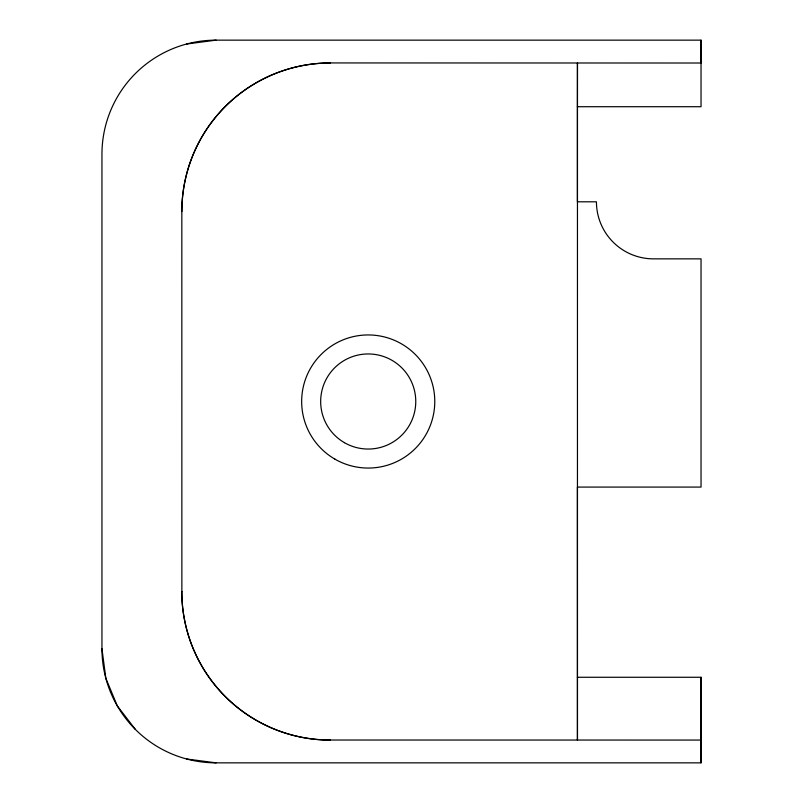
<?xml version="1.0" encoding="UTF-8"?>
<svg xmlns="http://www.w3.org/2000/svg" width="803" height="803" viewBox="0 0 803 803"><rect width="100%" height="100%" fill="white"/><g stroke="black" fill="none" stroke-linecap="round" stroke-linejoin="round"><path stroke-width="1.2" d="M181.869 591.47L181.829 211.57A148.515 148.515 0 0 1 330.434 62.935L701.049 63.015L701.039 40.15L216.067 40.15L186.537 44.035M577.417 106.719L577.457 62.995L577.447 740.055L577.417 487.08L701.039 487.08L701.039 258.857L653.491 258.857A57.053 57.053 0 0 1 596.438 201.804L577.417 201.804L577.417 106.719L701.039 106.719L701.039 40.15M186.537 758.965L216.067 762.85L701.039 762.85L701.039 677.27L577.417 677.27M701.039 740.065L330.424 740.025A148.505 148.505 0 0 1 181.799 591.43A148.505 148.505 0 0 0 330.465 740.105M135.376 729.425L117.248 705.797L105.845 678.274L101.951 648.744L101.951 154.256A114.106 114.106 0 0 1 216.067 40.15M701.039 677.27L701.039 762.85M216.067 762.85A114.106 114.106 0 0 1 101.951 648.744M181.839 211.611A148.515 148.515 0 0 1 330.475 62.975M334.931 459.145A66.569 66.569 0 0 0 434.774 401.5A66.569 66.569 0 0 0 334.931 343.855A66.569 66.569 0 0 0 334.931 459.145M344.437 442.674A47.548 47.548 0 0 0 415.763 401.5A47.548 47.548 0 0 0 344.437 360.326A47.548 47.548 0 0 0 344.437 442.674"/></g></svg>
